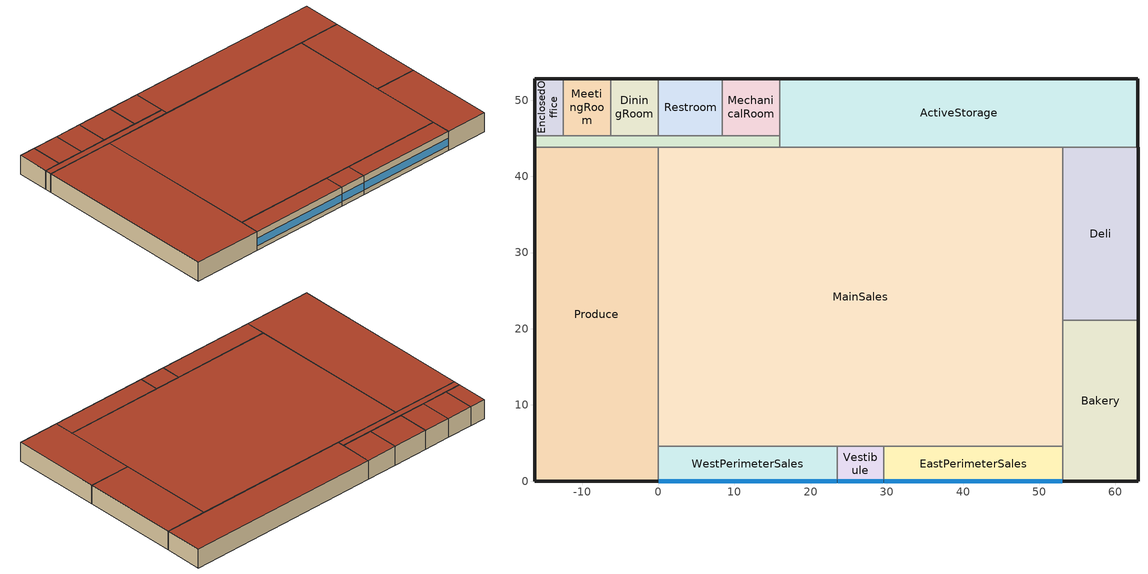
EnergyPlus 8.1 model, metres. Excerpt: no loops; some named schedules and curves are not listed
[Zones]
WestPerimeterSales
 floor ground (WestPerimeterSales Slab Construction): 23.48,0 0,0 0,4.57 23.48,4.57 z0
 wall outside (Mass Ext Wall): 0,0 23.48,0 z0:4.57
 wall to MainSales (Air Wall): 23.48,4.57 0,4.57 z0:4.57
 wall to Vestibule (Air Wall): 23.48,0 23.48,4.57 z0:4.57
 wall to Produce (Air Wall): 0,4.57 0,0 z0:4.57
 window (Window Construction): 0.05,0 23.43,0 z1.1:2.94
 roof outside (IEAD Roof): 0,0 23.48,0 23.48,4.57 0,4.57 z4.57
Bakery
 floor ground (Bakery Slab Construction): 62.96,21.12 62.96,0 53.06,0 53.06,21.12 z0
 wall outside (Mass Ext Wall): 53.06,0 62.96,0 62.96,21.12 z0:4.57
 wall to Deli (Int Wall): 62.96,21.12 53.06,21.12 z0:4.57
 wall to MainSales (Air Wall): 53.06,21.12 53.06,4.57 z0:4.57
 wall to EastPerimeterSales (Air Wall): 53.06,4.57 53.06,0 z0:4.57
 roof outside (IEAD Roof): 62.96,0 62.96,21.12 53.06,21.12 53.06,0 z4.57
Produce
 floor ground (Produce Slab Construction): -16.23,43.82 0,43.82 0,0 -16.23,0 z0
 wall outside (Mass Ext Wall): -16.23,43.82 -16.23,0 0,0 z0:4.57
 wall to Corridor (Int Wall): 0,43.82 -16.23,43.82 z0:4.57
 wall to MainSales (Air Wall): 0,4.57 0,43.82 z0:4.57
 roof outside (IEAD Roof): 0,43.82 -16.23,43.82 -16.23,0 0,0 z4.57
Deli
 floor ground (Deli Slab Construction): 53.06,43.82 62.96,43.82 62.96,21.12 53.06,21.12 z0
 wall outside (Mass Ext Wall): 62.96,21.12 62.96,43.82 z0:4.57
 wall to ActiveStorage (Int Wall): 62.96,43.82 53.06,43.82 z0:4.57
 wall to MainSales (Air Wall): 53.06,43.82 53.06,21.12 z0:4.57
 roof outside (IEAD Roof): 62.96,43.82 53.06,43.82 53.06,21.12 62.96,21.12 z4.57
MainSales
 floor ground (MainSales Slab Construction): 0,4.57 0,43.82 53.06,43.82 53.06,4.57 z0
 wall to ActiveStorage (Int Wall): 53.06,43.82 15.92,43.82 z0:4.57
 wall to EastPerimeterSales (Air Wall): 29.58,4.57 53.06,4.57 z0:4.57
 wall to Vestibule (Air Wall): 23.48,4.57 29.58,4.57 z0:4.57
 wall to Corridor (Int Wall): 15.92,43.82 0,43.82 z0:4.57
 roof outside (IEAD Roof): 0,43.82 0,4.57 53.06,4.57 53.06,43.82 z4.57
Corridor
 floor ground (Corridor Slab Construction): -16.23,43.82 -16.23,45.36 15.92,45.36 15.92,43.82 z0
 wall outside (Mass Ext Wall): -16.23,45.36 -16.23,43.82 z0:4.57
 wall to EnclosedOffice (Int Wall): -12.49,45.36 -16.23,45.36 z0:4.57
 wall to ActiveStorage (Int Wall): 15.92,43.82 15.92,45.36 z0:4.57
 wall to MechanicalRoom (Int Wall): 15.92,45.36 8.43,45.36 z0:4.57
 wall to MeetingRoom (Int Wall): -6.25,45.36 -12.49,45.36 z0:4.57
 wall to DiningRoom (Int Wall): 0,45.36 -6.25,45.36 z0:4.57
 wall to Restroom (Int Wall): 8.43,45.36 0,45.36 z0:4.57
 roof outside (IEAD Roof): -16.23,45.36 -16.23,43.82 15.92,43.82 15.92,45.36 z4.57
Restroom
 floor ground (Restroom Slab Construction): 8.43,52.8 8.43,45.36 0,45.36 0,52.8 z0
 wall outside (Mass Ext Wall): 8.43,52.8 0,52.8 z0:4.57
 wall to MechanicalRoom (Int Wall): 8.43,45.36 8.43,52.8 z0:4.57
 wall to DiningRoom (Int Wall): 0,52.8 0,45.36 z0:4.57
 roof outside (IEAD Roof): 8.43,45.36 8.43,52.8 0,52.8 0,45.36 z4.57
MechanicalRoom
 floor ground (MechanicalRoom Slab Construction): 15.92,45.36 8.43,45.36 8.43,52.8 15.92,52.8 z0
 wall outside (Mass Ext Wall): 15.92,52.8 8.43,52.8 z0:4.57
 wall to ActiveStorage (Int Wall): 15.92,45.36 15.92,52.8 z0:4.57
 roof outside (IEAD Roof): 15.92,45.36 15.92,52.8 8.43,52.8 8.43,45.36 z4.57
Vestibule
 floor ground (Vestibule Slab Construction): 29.58,4.57 29.58,0 23.48,0 23.48,4.57 z0
 wall outside (Mass Ext Wall): 23.48,0 29.58,0 z0:4.57
 wall to EastPerimeterSales (Air Wall): 29.58,0 29.58,4.57 z0:4.57
 window (Window Construction): 23.53,0 29.53,0 z1.1:2.94
 roof outside (IEAD Roof): 29.58,0 29.58,4.57 23.48,4.57 23.48,0 z4.57
EastPerimeterSales
 floor ground (EastPerimeterSales Slab Construction): 53.06,4.57 53.06,0 29.58,0 29.58,4.57 z0
 wall outside (Mass Ext Wall): 29.58,0 53.06,0 z0:4.57
 window (Window Construction): 29.63,0 53.01,0 z1.1:2.94
 roof outside (IEAD Roof): 53.06,0 53.06,4.57 29.58,4.57 29.58,0 z4.57
ActiveStorage
 floor ground (ActiveStorage Slab Construction): 15.92,43.82 15.92,52.8 62.96,52.8 62.96,43.82 z0
 wall outside (Mass Ext Wall): 62.96,43.82 62.96,52.8 15.92,52.8 z0:4.57
 roof outside (IEAD Roof): 15.92,43.82 62.96,43.82 62.96,52.8 15.92,52.8 z4.57
DiningRoom
 floor ground (DiningRoom Slab Construction): 0,52.8 0,45.36 -6.25,45.36 -6.25,52.8 z0
 wall outside (Mass Ext Wall): 0,52.8 -6.25,52.8 z0:4.57
 wall to MeetingRoom (Int Wall): -6.25,52.8 -6.25,45.36 z0:4.57
 roof outside (IEAD Roof): 0,45.36 0,52.8 -6.25,52.8 -6.25,45.36 z4.57
MeetingRoom
 floor ground (MeetingRoom Slab Construction): -12.49,52.8 -6.25,52.8 -6.25,45.36 -12.49,45.36 z0
 wall outside (Mass Ext Wall): -6.25,52.8 -12.49,52.8 z0:4.57
 wall to EnclosedOffice (Int Wall): -12.49,52.8 -12.49,45.36 z0:4.57
 roof outside (IEAD Roof): -6.25,52.8 -12.49,52.8 -12.49,45.36 -6.25,45.36 z4.57
EnclosedOffice
 floor ground (EnclosedOffice Slab Construction): -16.23,45.36 -16.23,52.8 -12.49,52.8 -12.49,45.36 z0
 wall outside (Mass Ext Wall): -12.49,52.8 -16.23,52.8 -16.23,45.36 z0:4.57
 roof outside (IEAD Roof): -16.23,52.8 -16.23,45.36 -12.49,45.36 -12.49,52.8 z4.57
[Building]
Grocery AEDG Model: North Axis {deg}=0; Terrain=City; Loads Convergence Tolerance Value=0.04; Temperature Convergence Tolerance Value {deltaC}=0.2; Solar Distribution=FullInteriorAndExteriorWithReflections; Maximum Number of Warmup Days=25; Minimum Number of Warmup Days=6
[Site:Location]
USA CA-SAN FRANCISCO: Latitude {deg}=37.62; Longitude {deg}=-122.37; Time Zone {hr}=-8; Elevation {m}=5
[Site:GroundTemperature:BuildingSurface]
19.905, 19.922, 19.91, 19.932, 19.949, 20.038, 20.327, 20.062, 20.443, 20.088, 19.986, 19.948
[Site:WaterMainsTemperature]
Calculation Method=CORRELATION; Annual Average Outdoor Air Temperature {C}=13.08; Maximum Difference In Monthly Average Outdoor Air Temperatures {deltaC}=8
[SizingPeriod:DesignDay] Day of Month=21; Humidity Condition Type=Wetbulb; Barometric Pressure {Pa}=101265; Rain Indicator=No; Snow Indicator=No; Daylight Saving Time Indicator=No; Solar Model Indicator=ASHRAEClearSky
Name | Month | Day Type | Maximum Dry-Bulb Temperature {C} | Daily Dry-Bulb Temperature Range {deltaC} | Wetbulb or DewPoint at Maximum Dry-Bulb {C} | Wind Speed {m/s} | Wind Direction {deg} | Sky Clearness
SAN_FRANCISCO Ann Htg 99.6% Condns DB | 1 | WinterDesignDay | 3.2 | 0 | 3.2 | 2.4 | 140 | 0
SAN_FRANCISCO Ann Clg .4% Condns DB=>MWB | 9 | SummerDesignDay | 28.3 | 9 | 17.2 | 5.8 | 310 | 1
SAN_FRANCISCO Ann Clg .4% Condns WB=>MDB | 9 | SummerDesignDay | 25.7 | 9 | 18.4 | 5.8 | 310 | 1
[Construction]
IEAD Roof: Roof Membrane, Roof Insulation, Roof Decking
Mass Ext Wall: 1in Stucco, 8in HW Concrete, Ext Wall Insulation, 1/2in Gypsum
Int Wall: 1/2in Gypsum, 1/2in Gypsum
Air Wall: Air
Interior Furnishings: 6in Wood
Window Construction: Window Material
[Material] Thermal Absorptance=0.9
Name | Roughness | Thickness {m} | Conductivity {W/m-K} | Density {kg/m3} | Specific Heat {J/kg-K} | Solar Absorptance | Visible Absorptance
Roof Membrane | VeryRough | 0.0095 | 0.16 | 1121.29 | 1460 | 0.3 | 0.3
Roof Insulation | MediumRough | 0.209122 | 0.049 | 265 | 836.8 | 0.7 | 0.7
Roof Decking | MediumSmooth | 0.0015 | 45.006 | 7680 | 418.4 | 0.7 | 0.3
1in Stucco | Smooth | 0.0253 | 0.6918 | 1858 | 837 | 0.92 | 0.92
8in HW Concrete | Rough | 0.2032 | 1.311 | 2240 | 836.8 | 0.7 | 0.7
Ext Wall Insulation | MediumRough | 0.0495466 | 0.049 | 265 | 836.8 | 0.7 | 0.7
1/2in Gypsum | Smooth | 0.0127 | 0.16 | 784.9 | 830 | 0.92 | 0.92
6in Wood | MediumSmooth | 0.15 | 0.12 | 540 | 1210 | 0.7 | 0.7
[Material:NoMass]
Air: Roughness=Rough; Thermal Resistance {m2-K/W}=0.207949; Thermal Absorptance=0.9; Solar Absorptance=0.7
[Construction:FfactorGroundFloor] F-Factor {W/m-K}=0.73
Name | Area {m2} | PerimeterExposed {m}
WestPerimeterSales Slab Construction; EastPerimeterSales Slab Construction | 107.35 | 56.1
Bakery Slab Construction | 209.03 | 62.03
Produce Slab Construction | 711.36 | 120.1
Deli Slab Construction | 224.69 | 65.19
MainSales Slab Construction | 2082.38 | 184.61
Corridor Slab Construction | 49.41 | 67.38
Restroom Slab Construction | 62.7 | 31.73
MechanicalRoom Slab Construction | 55.74 | 29.86
Vestibule Slab Construction | 27.87 | 21.33
ActiveStorage Slab Construction | 422.16 | 112.02
DiningRoom Slab Construction; MeetingRoom Slab Construction | 46.45 | 27.36
EnclosedOffice Slab Construction | 27.83 | 22.36
[WindowMaterial:SimpleGlazingSystem]
Window Material: U-Factor {W/m2-K}=2.83913; Solar Heat Gain Coefficient=0.25
[Zone] Type=1; Multiplier=1; Ceiling Height {m}=-9999; Floor Area {m2}=autocalculate; Part of Total Floor Area=Yes
Name | Volume {m3}
WestPerimeterSales | 490.8224
Bakery | 955.6951
Produce | 3252.35
Deli | 1027.32
MainSales | 9520.67
Corridor | 225.9129
Restroom | 286.7018
MechanicalRoom | 254.8459
Vestibule | 127.4258
EastPerimeterSales | 490.8214
ActiveStorage | 1930.15
DiningRoom; MeetingRoom | 212.4074
EnclosedOffice | 127.2611
[InternalMass] Construction=Interior Furnishings
Name | Zone | Surface Area {m2}
WestPerimeterSales Internal Mass | WestPerimeterSales | 214.708
Bakery Internal Mass | Bakery | 418.0644
Produce Internal Mass | Produce | 1422.72
Deli Internal Mass | Deli | 449.3977
MainSales Internal Mass | MainSales | 4164.77
Corridor Internal Mass | Corridor | 98.8246
Restroom Internal Mass | Restroom | 125.4164
MechanicalRoom Internal Mass | MechanicalRoom | 111.4812
Vestibule Internal Mass | Vestibule | 55.7418
EastPerimeterSales Internal Mass | EastPerimeterSales | 214.7075
ActiveStorage Internal Mass | ActiveStorage | 844.3352
DiningRoom Internal Mass | DiningRoom | 92.9166
MeetingRoom Internal Mass | MeetingRoom | 92.9166
EnclosedOffice Internal Mass | EnclosedOffice | 55.6698
[ZoneInfiltration:DesignFlowRate] Schedule=Day_Night_Infiltration_Schedule; Design Flow Rate Calculation Method=Flow/ExteriorWallArea; Flow per Exterior Surface Area {m3/s-m2}=0.0001963; Constant Term Coefficient=1; Temperature Term Coefficient=0; Velocity Term Coefficient=0; Velocity Squared Term Coefficient=0
Name | Zone or ZoneList
WestPerimeterSales_Infiltration | WestPerimeterSales
Bakery_Infiltration | Bakery
Produce_Infiltration | Produce
Deli_Infiltration | Deli
Corridor_Infiltration | Corridor
Restroom_Infiltration | Restroom
MechanicalRoom_Infiltration | MechanicalRoom
Vestibule_Infiltration | Vestibule
EastPerimeterSales_Infiltration | EastPerimeterSales
ActiveStorage_Infiltration | ActiveStorage
DiningRoom_Infiltration | DiningRoom
MeetingRoom_Infiltration | MeetingRoom
EnclosedOffice_Infiltration | EnclosedOffice
[People] Number of People Schedule=BLDG_OCC_SCH; Number of People Calculation Method=People; Fraction Radiant=0.3; Sensible Heat Fraction=AUTOCALCULATE; Activity Level Schedule=ACTIVITY_SCH; Enable ASHRAE 55 Comfort Warnings=No; Mean Radiant Temperature Calculation Type=ZoneAveraged; Work Efficiency Schedule=WORK_EFF_SCH; Clothing Insulation Calculation Method=CLOTHING_SCH; Air Velocity Schedule=AIR_VELO_SCH
Name | Zone or ZoneList | Number of People
WestPerimeterSales People | WestPerimeterSales | 9.2432
Bakery People | Bakery | 17.9977
Produce People | Produce | 61.2483
Deli People | Deli | 19.3466
MainSales People | MainSales | 179.2935
Corridor People | Corridor | 4.2544
Restroom People | Restroom | 5.3992
Vestibule People | Vestibule | 2.3997
EastPerimeterSales People | EastPerimeterSales | 9.2432
ActiveStorage People | ActiveStorage | 15.1558
DiningRoom People | DiningRoom | 35.0063
MeetingRoom People | MeetingRoom | 25.0039
EnclosedOffice People | EnclosedOffice | 1.4975
[Lights] Schedule=BLDG_LIGHT_SCH; Design Level Calculation Method=Watts/Area; Return Air Fraction=0; Fraction Radiant=0.7; Fraction Visible=0.2; Fraction Replaceable=1; Return Air Fraction Calculated from Plenum Temperature=No
Name | Zone or ZoneList | Watts per Zone Floor Area {W/m2}
WestPerimeterSales_Lights | WestPerimeterSales | 15.6077
Bakery_Lights | Bakery | 13.0243
Produce_Lights | Produce | 15.6077
Deli_Lights | Deli | 13.0243
MainSales_Lights | MainSales | 15.6077
Corridor_Lights | Corridor | 6.35071
Restroom_Lights | Restroom | 9.47224
MechanicalRoom_Lights | MechanicalRoom | 4.09029
Vestibule_Lights | Vestibule | 7.10418
EastPerimeterSales_Lights | EastPerimeterSales | 15.6077
ActiveStorage_Lights | ActiveStorage | 5.59723
DiningRoom_Lights | DiningRoom | 6.35071
MeetingRoom_Lights | MeetingRoom | 11.9479
EnclosedOffice_Lights | EnclosedOffice | 11.9479
[ElectricEquipment] Design Level Calculation Method=EquipmentLevel
Name | Zone or ZoneList | Schedule | Design Level {W} | Fraction Latent | Fraction Radiant | Fraction Lost
Bakery_PlugMisc_Equip | Bakery | BLDG_EQUIP_SCH | 31.1603 | 0 | 0.5 | 0
Produce_PlugMisc_Equip | Produce | BLDG_EQUIP_SCH | 401.759 | 0 | 0.5 | 0
Deli_PlugMisc_Equip | Deli | BLDG_EQUIP_SCH | 1997.91 | 0 | 0.5 | 0
MainSales_PlugMisc_Equip | MainSales | BLDG_EQUIP_SCH | 16002.3 | 0 | 0.5 | 0
ActiveStorage_PlugMisc_Equip | ActiveStorage | BLDG_EQUIP_SCH | 1100.27 | 0 | 0.5 | 0
DiningRoom_PlugMisc_Equip | DiningRoom | BLDG_EQUIP_SCH | 1714.2 | 0 | 0.5 | 0
Bakery_Kitchen_Equip | Bakery | Ele Kit Equip Sch | 20543.75 | 0.25 | 0.3 | 0.2
Deli_Kitchen_Equip | Deli | Ele Kit Equip Sch | 20543.75 | 0.25 | 0.3 | 0.2
[GasEquipment] Schedule=Gas Kit Equip Sch; Design Level Calculation Method=EquipmentLevel; Design Level {W}=85452; Fraction Latent=0.1; Fraction Radiant=0.2; Fraction Lost=0.7
Name | Zone or ZoneList
Bakery_Process_Equip | Bakery
Deli_Process_Equip | Deli
[SetpointManager:Scheduled] Control Variable=Temperature
Name | Schedule | Setpoint Node or NodeList
AirSys01 SAT Setpoint | AirSys01_SAT_Sch | AirSys01 Supply Equipment Outlet Node
AirSys02 SAT Setpoint | AirSys02_SAT_Sch | AirSys02 Supply Equipment Outlet Node
AirSys03 SAT Setpoint | AirSys03_SAT_Sch | AirSys03 Supply Equipment Outlet Node
AirSys04 SAT Setpoint | AirSys04_SAT_Sch | AirSys04 Supply Equipment Outlet Node
AirSys05 SAT Setpoint | AirSys05_SAT_Sch | AirSys05 Supply Equipment Outlet Node
AirSys06 SAT Setpoint | AirSys06_SAT_Sch | AirSys06 Supply Equipment Outlet Node
AirSys07 SAT Setpoint | AirSys07_SAT_Sch | AirSys07 Supply Equipment Outlet Node
AirSys08 SAT Setpoint | AirSys08_SAT_Sch | AirSys08 Supply Equipment Outlet Node
AirSys09 SAT Setpoint | AirSys09_SAT_Sch | AirSys09 Supply Equipment Outlet Node
AirSys10 SAT Setpoint | AirSys10_SAT_Sch | AirSys10 Supply Equipment Outlet Node
AirSys11 SAT Setpoint | AirSys11_SAT_Sch | AirSys11 Supply Equipment Outlet Node
AirSys12 SAT Setpoint | AirSys12_SAT_Sch | AirSys12 Supply Equipment Outlet Node
AirSys13 SAT Setpoint | AirSys13_SAT_Sch | AirSys13 Supply Equipment Outlet Node
AirSys14 SAT Setpoint | AirSys14_SAT_Sch | AirSys14 Supply Equipment Outlet Node
[Exterior:Lights]
Exterior Facade Lighting: Schedule=Ext Light Sch; Design Level {W}=10125; Control Option=AstronomicalClock
[Refrigeration:Compressor] Rated Subcooling {deltaC}=0
Name | Refrigeration Compressor Power Curve | Refrigeration Compressor Capacity Curve | Rated Return Gas Temperature {C}
Rack A Compressor 1; Rack A Compressor 2; Rack A Compressor 3; Rack A Compressor 4; Rack A Compressor 5; Rack A Compressor 6; Rack A Compressor 7; Rack A Compressor 8; Rack A Compressor 9; Rack A Compressor 10; Rack A Compressor 11; Rack A Compressor 12; Rack A Compressor 13; Rack A Compressor 14; Rack A Compressor 15; Rack A Compressor 16; Rack A Compressor 17; Rack A Compressor 18; Rack A Compressor 19; Rack A Compressor 20; Rack B Compressor 1; Rack B Compressor 2; Rack B Compressor 3; Rack B Compressor 4; Rack B Compressor 5; Rack B Compressor 6; Rack B Compressor 7; Rack B Compressor 8; Rack B Compressor 9; Rack B Compressor 10; Rack B Compressor 11; Rack B Compressor 12; Rack B Compressor 13; Rack B Compressor 14; Rack B Compressor 15; Rack B Compressor 16; Rack B Compressor 17; Rack B Compressor 18; Rack B Compressor 19; Rack B Compressor 20 | Low Temp Comp Pwr Curve | Low Temp Comp Cap Curve | 22.2
Rack C Compressor 1; Rack C Compressor 2; Rack C Compressor 3; Rack C Compressor 4; Rack C Compressor 5; Rack C Compressor 6; Rack C Compressor 7; Rack C Compressor 8; Rack C Compressor 9; Rack C Compressor 10; Rack C Compressor 11; Rack C Compressor 12; Rack C Compressor 13; Rack C Compressor 14; Rack C Compressor 15; Rack C Compressor 16; Rack C Compressor 17; Rack C Compressor 18; Rack C Compressor 19; Rack C Compressor 20; Rack D Compressor 1; Rack D Compressor 2; Rack D Compressor 3; Rack D Compressor 4; Rack D Compressor 5; Rack D Compressor 6; Rack D Compressor 7; Rack D Compressor 8; Rack D Compressor 9; Rack D Compressor 10; Rack D Compressor 11; Rack D Compressor 12; Rack D Compressor 13; Rack D Compressor 14; Rack D Compressor 15; Rack D Compressor 16; Rack D Compressor 17; Rack D Compressor 18; Rack D Compressor 19; Rack D Compressor 20 | Med Temp Comp Pwr Curve | Med Temp Comp Cap Curve | 10
[Daylighting:Controls] Total Daylighting Reference Points=1; Z-Coordinate of First Reference Point {m}=0.762; Fraction of Zone Controlled by First Reference Point=1; Fraction of Zone Controlled by Second Reference Point=0; Illuminance Setpoint at First Reference Point {lux}=400; Illuminance Setpoint at Second Reference Point {lux}=0; Lighting Control Type=3; Glare Calculation Azimuth Angle of View Direction Clockwise from Zone y-Axis {deg}=180; Maximum Allowable Discomfort Glare Index=20; Minimum Input Power Fraction for Continuous Dimming Control=0.3; Minimum Light Output Fraction for Continuous Dimming Control=0.2; Number of Stepped Control Steps=3; Probability Lighting will be Reset When Needed in Manual Stepped Control=1
Name | X-Coordinate of First Reference Point {m} | Y-Coordinate of First Reference Point {m}
WestPerimeterSales | 8.807 | -0.163
Vestibule | 3.048 | -2.286
EastPerimeterSales | 11.74 | -2.286
[SetpointManager:MixedAir] Control Variable=Temperature
Name | Setpoint Node or NodeList
AirSys01 Clg Coil 2 SAT Mgr | AirSys01 Fan Inlet Node
AirSys02 Clg Coil 2 SAT Mgr | AirSys02 Fan Inlet Node
AirSys03 Clg Coil 2 SAT Mgr | AirSys03 Fan Inlet Node
AirSys04 Clg Coil 2 SAT Mgr | AirSys04 Fan Inlet Node
AirSys05 Clg Coil 2 SAT Mgr | AirSys05 Fan Inlet Node
AirSys06 Clg Coil 2 SAT Mgr | AirSys06 Fan Inlet Node
AirSys07 Clg Coil 2 SAT Mgr | AirSys07 Fan Inlet Node
AirSys08 Clg Coil 2 SAT Mgr | AirSys08 Fan Inlet Node
AirSys09 Clg Coil 2 SAT Mgr | AirSys09 Fan Inlet Node
AirSys10 Clg Coil 2 SAT Mgr | AirSys10 Fan Inlet Node
AirSys11 Clg Coil 2 SAT Mgr | AirSys11 Fan Inlet Node
AirSys12 Clg Coil 2 SAT Mgr | AirSys12 Fan Inlet Node
AirSys13 Clg Coil 2 SAT Mgr | AirSys13 Fan Inlet Node
AirSys14 Clg Coil 2 SAT Mgr | AirSys14 Fan Inlet Node
[EnergyManagementSystem:Sensor]
Name | Output:Variable or Output:Meter Index Key | Output:Variable or Output:Meter
AirSys01_OA_Enth; AirSys02_OA_Enth; AirSys03_OA_Enth; AirSys04_OA_Enth; AirSys05_OA_Enth; AirSys06_OA_Enth; AirSys07_OA_Enth; AirSys08_OA_Enth; AirSys09_OA_Enth; AirSys10_OA_Enth; AirSys11_OA_Enth; AirSys12_OA_Enth; AirSys13_OA_Enth; AirSys14_OA_Enth | Environment | Site Outdoor Air Enthalpy
AirSys01_OA_Tdb; AirSys02_OA_Tdb; AirSys03_OA_Tdb; AirSys04_OA_Tdb; AirSys05_OA_Tdb; AirSys06_OA_Tdb; AirSys07_OA_Tdb; AirSys08_OA_Tdb; AirSys09_OA_Tdb; AirSys10_OA_Tdb; AirSys11_OA_Tdb; AirSys12_OA_Tdb; AirSys13_OA_Tdb; AirSys14_OA_Tdb | Environment | Site Outdoor Air Drybulb Temperature
AirSys01_OA_Pb; AirSys02_OA_Pb; AirSys03_OA_Pb; AirSys04_OA_Pb; AirSys05_OA_Pb; AirSys06_OA_Pb; AirSys07_OA_Pb; AirSys08_OA_Pb; AirSys09_OA_Pb; AirSys10_OA_Pb; AirSys11_OA_Pb; AirSys12_OA_Pb; AirSys13_OA_Pb; AirSys14_OA_Pb | Environment | Site Outdoor Air Barometric Pressure
AirSys01_ClgSetP; AirSys02_ClgSetP; AirSys03_ClgSetP; AirSys04_ClgSetP; AirSys05_ClgSetP; AirSys06_ClgSetP; AirSys07_ClgSetP; AirSys08_ClgSetP; AirSys09_ClgSetP; AirSys10_ClgSetP; AirSys11_ClgSetP; AirSys12_ClgSetP; AirSys13_ClgSetP; AirSys14_ClgSetP | ClgSetP_Sch | Schedule Value
AirSys01_SAT; AirSys02_SAT; AirSys03_SAT; AirSys04_SAT; AirSys05_SAT; AirSys06_SAT; AirSys07_SAT; AirSys08_SAT; AirSys09_SAT; AirSys10_SAT; AirSys11_SAT; AirSys12_SAT; AirSys13_SAT; AirSys14_SAT | VAV SAT Sch | Schedule Value
AirSys01_Econ; AirSys02_Econ; AirSys03_Econ; AirSys04_Econ; AirSys05_Econ; AirSys06_Econ; AirSys07_Econ; AirSys08_Econ; AirSys09_Econ; AirSys10_Econ; AirSys11_Econ; AirSys12_Econ; AirSys13_Econ; AirSys14_Econ | Econ SAT Sch | Schedule Value
OutdoorDB |  | Site Outdoor Air Drybulb Temperature
[EnergyManagementSystem:GlobalVariable]
AirSys01_SAT_Value
AirSys02_SAT_Value
AirSys03_SAT_Value
AirSys04_SAT_Value
AirSys05_SAT_Value
AirSys06_SAT_Value
AirSys07_SAT_Value
AirSys08_SAT_Value
AirSys09_SAT_Value
AirSys10_SAT_Value
AirSys11_SAT_Value
AirSys12_SAT_Value
AirSys13_SAT_Value
AirSys14_SAT_Value
[EnergyManagementSystem:Actuator] Actuated Component Type=Schedule:Compact; Actuated Component Control Type=Schedule Value
Name | Actuated Component Unique
AirSys01_SAT_Sch_Act | AirSys01_SAT_Sch
AirSys01_Fan_Sch_Act | AirSys01_Fan_Sch
WestPerimeterSales_PTAC_Fan_Sch_Act | WestPerimeterSales_PTAC_Fan_Sch
AirSys02_SAT_Sch_Act | AirSys02_SAT_Sch
AirSys02_Fan_Sch_Act | AirSys02_Fan_Sch
Bakery_PTAC_Fan_Sch_Act | Bakery_PTAC_Fan_Sch
AirSys03_SAT_Sch_Act | AirSys03_SAT_Sch
AirSys03_Fan_Sch_Act | AirSys03_Fan_Sch
Produce_PTAC_Fan_Sch_Act | Produce_PTAC_Fan_Sch
AirSys04_SAT_Sch_Act | AirSys04_SAT_Sch
AirSys04_Fan_Sch_Act | AirSys04_Fan_Sch
Deli_PTAC_Fan_Sch_Act | Deli_PTAC_Fan_Sch
AirSys05_SAT_Sch_Act | AirSys05_SAT_Sch
AirSys05_Fan_Sch_Act | AirSys05_Fan_Sch
MainSales_PTAC_Fan_Sch_Act | MainSales_PTAC_Fan_Sch
AirSys06_SAT_Sch_Act | AirSys06_SAT_Sch
AirSys06_Fan_Sch_Act | AirSys06_Fan_Sch
Corridor_PTAC_Fan_Sch_Act | Corridor_PTAC_Fan_Sch
AirSys07_SAT_Sch_Act | AirSys07_SAT_Sch
AirSys07_Fan_Sch_Act | AirSys07_Fan_Sch
Restroom_PTAC_Fan_Sch_Act | Restroom_PTAC_Fan_Sch
AirSys08_SAT_Sch_Act | AirSys08_SAT_Sch
AirSys08_Fan_Sch_Act | AirSys08_Fan_Sch
MechanicalRoom_PTAC_Fan_Sch_Act | MechanicalRoom_PTAC_Fan_Sch
AirSys09_SAT_Sch_Act | AirSys09_SAT_Sch
AirSys09_Fan_Sch_Act | AirSys09_Fan_Sch
Vestibule_PTAC_Fan_Sch_Act | Vestibule_PTAC_Fan_Sch
AirSys10_SAT_Sch_Act | AirSys10_SAT_Sch
AirSys10_Fan_Sch_Act | AirSys10_Fan_Sch
EastPerimeterSales_PTAC_Fan_Sch_Act | EastPerimeterSales_PTAC_Fan_Sch
AirSys11_SAT_Sch_Act | AirSys11_SAT_Sch
AirSys11_Fan_Sch_Act | AirSys11_Fan_Sch
ActiveStorage_PTAC_Fan_Sch_Act | ActiveStorage_PTAC_Fan_Sch
AirSys12_SAT_Sch_Act | AirSys12_SAT_Sch
AirSys12_Fan_Sch_Act | AirSys12_Fan_Sch
DiningRoom_PTAC_Fan_Sch_Act | DiningRoom_PTAC_Fan_Sch
AirSys13_SAT_Sch_Act | AirSys13_SAT_Sch
AirSys13_Fan_Sch_Act | AirSys13_Fan_Sch
MeetingRoom_PTAC_Fan_Sch_Act | MeetingRoom_PTAC_Fan_Sch
AirSys14_SAT_Sch_Act | AirSys14_SAT_Sch
AirSys14_Fan_Sch_Act | AirSys14_Fan_Sch
EnclosedOffice_PTAC_Fan_Sch_Act | EnclosedOffice_PTAC_Fan_Sch
[EnergyManagementSystem:ProgramCallingManager]
AirSys01_Initialize_Globals_Call: BeginNewEnvironment; AirSys01_Initialize_Globals
AirSys01_SAT_Reset_Call: AfterPredictorBeforeHVACManagers; AirSys01_SAT_Reset
AirSys02_Initialize_Globals_Call: BeginNewEnvironment; AirSys02_Initialize_Globals
AirSys02_SAT_Reset_Call: AfterPredictorBeforeHVACManagers; AirSys02_SAT_Reset
AirSys03_Initialize_Globals_Call: BeginNewEnvironment; AirSys03_Initialize_Globals
AirSys03_SAT_Reset_Call: AfterPredictorBeforeHVACManagers; AirSys03_SAT_Reset
AirSys04_Initialize_Globals_Call: BeginNewEnvironment; AirSys04_Initialize_Globals
AirSys04_SAT_Reset_Call: AfterPredictorBeforeHVACManagers; AirSys04_SAT_Reset
AirSys05_Initialize_Globals_Call: BeginNewEnvironment; AirSys05_Initialize_Globals
AirSys05_SAT_Reset_Call: AfterPredictorBeforeHVACManagers; AirSys05_SAT_Reset
AirSys06_Initialize_Globals_Call: BeginNewEnvironment; AirSys06_Initialize_Globals
AirSys06_SAT_Reset_Call: AfterPredictorBeforeHVACManagers; AirSys06_SAT_Reset
AirSys07_Initialize_Globals_Call: BeginNewEnvironment; AirSys07_Initialize_Globals
AirSys07_SAT_Reset_Call: AfterPredictorBeforeHVACManagers; AirSys07_SAT_Reset
AirSys08_Initialize_Globals_Call: BeginNewEnvironment; AirSys08_Initialize_Globals
AirSys08_SAT_Reset_Call: AfterPredictorBeforeHVACManagers; AirSys08_SAT_Reset
AirSys09_Initialize_Globals_Call: BeginNewEnvironment; AirSys09_Initialize_Globals
AirSys09_SAT_Reset_Call: AfterPredictorBeforeHVACManagers; AirSys09_SAT_Reset
AirSys10_Initialize_Globals_Call: BeginNewEnvironment; AirSys10_Initialize_Globals
AirSys10_SAT_Reset_Call: AfterPredictorBeforeHVACManagers; AirSys10_SAT_Reset
AirSys11_Initialize_Globals_Call: BeginNewEnvironment; AirSys11_Initialize_Globals
AirSys11_SAT_Reset_Call: AfterPredictorBeforeHVACManagers; AirSys11_SAT_Reset
AirSys12_Initialize_Globals_Call: BeginNewEnvironment; AirSys12_Initialize_Globals
AirSys12_SAT_Reset_Call: AfterPredictorBeforeHVACManagers; AirSys12_SAT_Reset
AirSys13_Initialize_Globals_Call: BeginNewEnvironment; AirSys13_Initialize_Globals
AirSys13_SAT_Reset_Call: AfterPredictorBeforeHVACManagers; AirSys13_SAT_Reset
AirSys14_Initialize_Globals_Call: BeginNewEnvironment; AirSys14_Initialize_Globals
AirSys14_SAT_Reset_Call: AfterPredictorBeforeHVACManagers; AirSys14_SAT_Reset
Refrig Condenser Follow Outdoor: AfterPredictorBeforeHVACManagers; RefrigCondFollowOA
[EnergyManagementSystem:Program]
AirSys01_Initialize_Globals: SET AirSys01_SAT_Value = AirSys01_SAT
AirSys01_SAT_Reset: IF AirSys01_Heat_Load > 0; SET AirSys01_Fan_Sch_Act = 0; SET WestPerimeterSales_PTAC_Fan_Sch_Act = 1; ELSE; SET AirSys01_Fan_Sch_Act = 1; SET WestPerimeterSales_PTAC_Fan_Sch_Act = 0; IF AirSys01_OA_Tdb > AirSys01_SAT_Value; IF AirSys01_OA_Enth < AirSys01_RA_Enth; SET AirSys01_SAT_Sch_Act = AirSys01_SAT_Econ; SET AirSys01_SAT_Value = AirSys01_SAT_Econ; ENDIF; ELSE; SET AirSys01_Sch_Act = AirSys01_SAT_Value; ENDIF; IF (@TrendSum AirSys01_FanFractionLog 3) < 3 * (AirSys01_MinFlowFraction + 0.01); SET AirSys01_SAT_Sch_Act = AirSys01_SAT + 2.78; SET AirSys01_SAT_Value = AirSys01_SAT + 2.78; ELSE; SET AirSys01_SAT_Sch_Act = AirSys01_SAT_Value; ENDIF; IF WestPerimeterSales_Tdb > (AirSys01_ClgSetP - 1.0); SET AirSys01_SAT_Sch_Act = AirSys01_SAT; SET AirSys01_SAT_Value = AirSys01_SAT; ELSE; SET AirSys01_SAT_Sch_Act = AirSys01_SAT_Value; ENDIF; ENDIF; SET AirSys01_W = @WFnTdbRhPb 23.89 0.6 AirSys01_Pb; SET AirSys01_Tdp = @TdpFnWPb AirSys01_W AirSys01_Pb; SET WestPerimeterSales_W = @WFnTdbRhPb WestPerimeterSales_Tdb WestPerimeterSales_RH/100 AirSys01_Pb; SET WestPerimeterSales_Tdp = @TdpFnWPb WestPerimeterSales_W AirSys01_Pb; IF WestPerimeterSales_Tdp > AirSys01_Tdp; SET AirSys01_SAT_Sch_Act = AirSys01_SAT; SET AirSys01_SAT_Value = AirSys01_SAT; ELSE; SET AirSys01_SAT_Sch_Act = AirSys01_SAT_Value; ENDIF
AirSys02_Initialize_Globals: SET AirSys02_SAT_Value = AirSys02_SAT
AirSys02_SAT_Reset: IF AirSys02_Heat_Load > 0; SET AirSys02_Fan_Sch_Act = 0; SET Bakery_PTAC_Fan_Sch_Act = 1; ELSE; SET AirSys02_Fan_Sch_Act = 1; SET Bakery_PTAC_Fan_Sch_Act = 0; IF AirSys02_OA_Tdb > AirSys02_SAT_Value; IF AirSys02_OA_Enth < AirSys02_RA_Enth; SET AirSys02_SAT_Sch_Act = AirSys02_SAT_Econ; SET AirSys02_SAT_Value = AirSys02_SAT_Econ; ENDIF; ELSE; SET AirSys02_Sch_Act = AirSys02_SAT_Value; ENDIF; IF (@TrendSum AirSys02_FanFractionLog 3) < 3 * (AirSys02_MinFlowFraction + 0.01); SET AirSys02_SAT_Sch_Act = AirSys02_SAT + 2.78; SET AirSys02_SAT_Value = AirSys02_SAT + 2.78; ELSE; SET AirSys02_SAT_Sch_Act = AirSys02_SAT_Value; ENDIF; IF Bakery_Tdb > (AirSys02_ClgSetP - 1.0); SET AirSys02_SAT_Sch_Act = AirSys02_SAT; SET AirSys02_SAT_Value = AirSys02_SAT; ELSE; SET AirSys02_SAT_Sch_Act = AirSys02_SAT_Value; ENDIF; ENDIF; SET AirSys02_W = @WFnTdbRhPb 23.89 0.6 AirSys02_Pb; SET AirSys02_Tdp = @TdpFnWPb AirSys02_W AirSys02_Pb; SET Bakery_W = @WFnTdbRhPb Bakery_Tdb Bakery_RH/100 AirSys02_Pb; SET Bakery_Tdp = @TdpFnWPb Bakery_W AirSys02_Pb; IF Bakery_Tdp > AirSys02_Tdp; SET AirSys02_SAT_Sch_Act = AirSys02_SAT; SET AirSys02_SAT_Value = AirSys02_SAT; ELSE; SET AirSys02_SAT_Sch_Act = AirSys02_SAT_Value; ENDIF
AirSys03_Initialize_Globals: SET AirSys03_SAT_Value = AirSys03_SAT
AirSys03_SAT_Reset: IF AirSys03_Heat_Load > 0; SET AirSys03_Fan_Sch_Act = 0; SET Produce_PTAC_Fan_Sch_Act = 1; ELSE; SET AirSys03_Fan_Sch_Act = 1; SET Produce_PTAC_Fan_Sch_Act = 0; IF AirSys03_OA_Tdb > AirSys03_SAT_Value; IF AirSys03_OA_Enth < AirSys03_RA_Enth; SET AirSys03_SAT_Sch_Act = AirSys03_SAT_Econ; SET AirSys03_SAT_Value = AirSys03_SAT_Econ; ENDIF; ELSE; SET AirSys03_Sch_Act = AirSys03_SAT_Value; ENDIF; IF (@TrendSum AirSys03_FanFractionLog 3) < 3 * (AirSys03_MinFlowFraction + 0.01); SET AirSys03_SAT_Sch_Act = AirSys03_SAT + 2.78; SET AirSys03_SAT_Value = AirSys03_SAT + 2.78; ELSE; SET AirSys03_SAT_Sch_Act = AirSys03_SAT_Value; ENDIF; IF Produce_Tdb > (AirSys03_ClgSetP - 1.0); SET AirSys03_SAT_Sch_Act = AirSys03_SAT; SET AirSys03_SAT_Value = AirSys03_SAT; ELSE; SET AirSys03_SAT_Sch_Act = AirSys03_SAT_Value; ENDIF; ENDIF; SET AirSys03_W = @WFnTdbRhPb 23.89 0.6 AirSys03_Pb; SET AirSys03_Tdp = @TdpFnWPb AirSys03_W AirSys03_Pb; SET Produce_W = @WFnTdbRhPb Produce_Tdb Produce_RH/100 AirSys03_Pb; SET Produce_Tdp = @TdpFnWPb Produce_W AirSys03_Pb; IF Produce_Tdp > AirSys03_Tdp; SET AirSys03_SAT_Sch_Act = AirSys03_SAT; SET AirSys03_SAT_Value = AirSys03_SAT; ELSE; SET AirSys03_SAT_Sch_Act = AirSys03_SAT_Value; ENDIF
AirSys04_Initialize_Globals: SET AirSys04_SAT_Value = AirSys04_SAT
AirSys04_SAT_Reset: IF AirSys04_Heat_Load > 0; SET AirSys04_Fan_Sch_Act = 0; SET Deli_PTAC_Fan_Sch_Act = 1; ELSE; SET AirSys04_Fan_Sch_Act = 1; SET Deli_PTAC_Fan_Sch_Act = 0; IF AirSys04_OA_Tdb > AirSys04_SAT_Value; IF AirSys04_OA_Enth < AirSys04_RA_Enth; SET AirSys04_SAT_Sch_Act = AirSys04_SAT_Econ; SET AirSys04_SAT_Value = AirSys04_SAT_Econ; ENDIF; ELSE; SET AirSys04_Sch_Act = AirSys04_SAT_Value; ENDIF; IF (@TrendSum AirSys04_FanFractionLog 3) < 3 * (AirSys04_MinFlowFraction + 0.01); SET AirSys04_SAT_Sch_Act = AirSys04_SAT + 2.78; SET AirSys04_SAT_Value = AirSys04_SAT + 2.78; ELSE; SET AirSys04_SAT_Sch_Act = AirSys04_SAT_Value; ENDIF; IF Deli_Tdb > (AirSys04_ClgSetP - 1.0); SET AirSys04_SAT_Sch_Act = AirSys04_SAT; SET AirSys04_SAT_Value = AirSys04_SAT; ELSE; SET AirSys04_SAT_Sch_Act = AirSys04_SAT_Value; ENDIF; ENDIF; SET AirSys04_W = @WFnTdbRhPb 23.89 0.6 AirSys04_Pb; SET AirSys04_Tdp = @TdpFnWPb AirSys04_W AirSys04_Pb; SET Deli_W = @WFnTdbRhPb Deli_Tdb Deli_RH/100 AirSys04_Pb; SET Deli_Tdp = @TdpFnWPb Deli_W AirSys04_Pb; IF Deli_Tdp > AirSys04_Tdp; SET AirSys04_SAT_Sch_Act = AirSys04_SAT; SET AirSys04_SAT_Value = AirSys04_SAT; ELSE; SET AirSys04_SAT_Sch_Act = AirSys04_SAT_Value; ENDIF
AirSys05_Initialize_Globals: SET AirSys05_SAT_Value = AirSys05_SAT
AirSys05_SAT_Reset: IF AirSys05_Heat_Load > 0; SET AirSys05_Fan_Sch_Act = 0; SET MainSales_PTAC_Fan_Sch_Act = 1; ELSE; SET AirSys05_Fan_Sch_Act = 1; SET MainSales_PTAC_Fan_Sch_Act = 0; IF AirSys05_OA_Tdb > AirSys05_SAT_Value; IF AirSys05_OA_Enth < AirSys05_RA_Enth; SET AirSys05_SAT_Sch_Act = AirSys05_SAT_Econ; SET AirSys05_SAT_Value = AirSys05_SAT_Econ; ENDIF; ELSE; SET AirSys05_Sch_Act = AirSys05_SAT_Value; ENDIF; IF (@TrendSum AirSys05_FanFractionLog 3) < 3 * (AirSys05_MinFlowFraction + 0.01); SET AirSys05_SAT_Sch_Act = AirSys05_SAT + 2.78; SET AirSys05_SAT_Value = AirSys05_SAT + 2.78; ELSE; SET AirSys05_SAT_Sch_Act = AirSys05_SAT_Value; ENDIF; IF MainSales_Tdb > (AirSys05_ClgSetP - 1.0); SET AirSys05_SAT_Sch_Act = AirSys05_SAT; SET AirSys05_SAT_Value = AirSys05_SAT; ELSE; SET AirSys05_SAT_Sch_Act = AirSys05_SAT_Value; ENDIF; ENDIF; SET AirSys05_W = @WFnTdbRhPb 23.89 0.6 AirSys05_Pb; SET AirSys05_Tdp = @TdpFnWPb AirSys05_W AirSys05_Pb; SET MainSales_W = @WFnTdbRhPb MainSales_Tdb MainSales_RH/100 AirSys05_Pb; SET MainSales_Tdp = @TdpFnWPb MainSales_W AirSys05_Pb; IF MainSales_Tdp > AirSys05_Tdp; SET AirSys05_SAT_Sch_Act = AirSys05_SAT; SET AirSys05_SAT_Value = AirSys05_SAT; ELSE; SET AirSys05_SAT_Sch_Act = AirSys05_SAT_Value; ENDIF
AirSys06_Initialize_Globals: SET AirSys06_SAT_Value = AirSys06_SAT
AirSys06_SAT_Reset: IF AirSys06_Heat_Load > 0; SET AirSys06_Fan_Sch_Act = 0; SET Corridor_PTAC_Fan_Sch_Act = 1; ELSE; SET AirSys06_Fan_Sch_Act = 1; SET Corridor_PTAC_Fan_Sch_Act = 0; IF AirSys06_OA_Tdb > AirSys06_SAT_Value; IF AirSys06_OA_Enth < AirSys06_RA_Enth; SET AirSys06_SAT_Sch_Act = AirSys06_SAT_Econ; SET AirSys06_SAT_Value = AirSys06_SAT_Econ; ENDIF; ELSE; SET AirSys06_Sch_Act = AirSys06_SAT_Value; ENDIF; IF (@TrendSum AirSys06_FanFractionLog 3) < 3 * (AirSys06_MinFlowFraction + 0.01); SET AirSys06_SAT_Sch_Act = AirSys06_SAT + 2.78; SET AirSys06_SAT_Value = AirSys06_SAT + 2.78; ELSE; SET AirSys06_SAT_Sch_Act = AirSys06_SAT_Value; ENDIF; IF Corridor_Tdb > (AirSys06_ClgSetP - 1.0); SET AirSys06_SAT_Sch_Act = AirSys06_SAT; SET AirSys06_SAT_Value = AirSys06_SAT; ELSE; SET AirSys06_SAT_Sch_Act = AirSys06_SAT_Value; ENDIF; ENDIF; SET AirSys06_W = @WFnTdbRhPb 23.89 0.6 AirSys06_Pb; SET AirSys06_Tdp = @TdpFnWPb AirSys06_W AirSys06_Pb; SET Corridor_W = @WFnTdbRhPb Corridor_Tdb Corridor_RH/100 AirSys06_Pb; SET Corridor_Tdp = @TdpFnWPb Corridor_W AirSys06_Pb; IF Corridor_Tdp > AirSys06_Tdp; SET AirSys06_SAT_Sch_Act = AirSys06_SAT; SET AirSys06_SAT_Value = AirSys06_SAT; ELSE; SET AirSys06_SAT_Sch_Act = AirSys06_SAT_Value; ENDIF
AirSys07_Initialize_Globals: SET AirSys07_SAT_Value = AirSys07_SAT
AirSys07_SAT_Reset: IF AirSys07_Heat_Load > 0; SET AirSys07_Fan_Sch_Act = 0; SET Restroom_PTAC_Fan_Sch_Act = 1; ELSE; SET AirSys07_Fan_Sch_Act = 1; SET Restroom_PTAC_Fan_Sch_Act = 0; IF AirSys07_OA_Tdb > AirSys07_SAT_Value; IF AirSys07_OA_Enth < AirSys07_RA_Enth; SET AirSys07_SAT_Sch_Act = AirSys07_SAT_Econ; SET AirSys07_SAT_Value = AirSys07_SAT_Econ; ENDIF; ELSE; SET AirSys07_Sch_Act = AirSys07_SAT_Value; ENDIF; IF (@TrendSum AirSys07_FanFractionLog 3) < 3 * (AirSys07_MinFlowFraction + 0.01); SET AirSys07_SAT_Sch_Act = AirSys07_SAT + 2.78; SET AirSys07_SAT_Value = AirSys07_SAT + 2.78; ELSE; SET AirSys07_SAT_Sch_Act = AirSys07_SAT_Value; ENDIF; IF Restroom_Tdb > (AirSys07_ClgSetP - 1.0); SET AirSys07_SAT_Sch_Act = AirSys07_SAT; SET AirSys07_SAT_Value = AirSys07_SAT; ELSE; SET AirSys07_SAT_Sch_Act = AirSys07_SAT_Value; ENDIF; ENDIF; SET AirSys07_W = @WFnTdbRhPb 23.89 0.6 AirSys07_Pb; SET AirSys07_Tdp = @TdpFnWPb AirSys07_W AirSys07_Pb; SET Restroom_W = @WFnTdbRhPb Restroom_Tdb Restroom_RH/100 AirSys07_Pb; SET Restroom_Tdp = @TdpFnWPb Restroom_W AirSys07_Pb; IF Restroom_Tdp > AirSys07_Tdp; SET AirSys07_SAT_Sch_Act = AirSys07_SAT; SET AirSys07_SAT_Value = AirSys07_SAT; ELSE; SET AirSys07_SAT_Sch_Act = AirSys07_SAT_Value; ENDIF
AirSys08_Initialize_Globals: SET AirSys08_SAT_Value = AirSys08_SAT
AirSys08_SAT_Reset: IF AirSys08_Heat_Load > 0; SET AirSys08_Fan_Sch_Act = 0; SET MechanicalRoom_PTAC_Fan_Sch_Act = 1; ELSE; SET AirSys08_Fan_Sch_Act = 1; SET MechanicalRoom_PTAC_Fan_Sch_Act = 0; IF AirSys08_OA_Tdb > AirSys08_SAT_Value; IF AirSys08_OA_Enth < AirSys08_RA_Enth; SET AirSys08_SAT_Sch_Act = AirSys08_SAT_Econ; SET AirSys08_SAT_Value = AirSys08_SAT_Econ; ENDIF; ELSE; SET AirSys08_Sch_Act = AirSys08_SAT_Value; ENDIF; IF (@TrendSum AirSys08_FanFractionLog 3) < 3 * (AirSys08_MinFlowFraction + 0.01); SET AirSys08_SAT_Sch_Act = AirSys08_SAT + 2.78; SET AirSys08_SAT_Value = AirSys08_SAT + 2.78; ELSE; SET AirSys08_SAT_Sch_Act = AirSys08_SAT_Value; ENDIF; IF MechanicalRoom_Tdb > (AirSys08_ClgSetP - 1.0); SET AirSys08_SAT_Sch_Act = AirSys08_SAT; SET AirSys08_SAT_Value = AirSys08_SAT; ELSE; SET AirSys08_SAT_Sch_Act = AirSys08_SAT_Value; ENDIF; ENDIF; SET AirSys08_W = @WFnTdbRhPb 23.89 0.6 AirSys08_Pb; SET AirSys08_Tdp = @TdpFnWPb AirSys08_W AirSys08_Pb; SET MechanicalRoom_W = @WFnTdbRhPb MechanicalRoom_Tdb MechanicalRoom_RH/100 AirSys08_Pb; SET MechanicalRoom_Tdp = @TdpFnWPb MechanicalRoom_W AirSys08_Pb; IF MechanicalRoom_Tdp > AirSys08_Tdp; SET AirSys08_SAT_Sch_Act = AirSys08_SAT; SET AirSys08_SAT_Value = AirSys08_SAT; ELSE; SET AirSys08_SAT_Sch_Act = AirSys08_SAT_Value; ENDIF
AirSys09_Initialize_Globals: SET AirSys09_SAT_Value = AirSys09_SAT
AirSys09_SAT_Reset: IF AirSys09_Heat_Load > 0; SET AirSys09_Fan_Sch_Act = 0; SET Vestibule_PTAC_Fan_Sch_Act = 1; ELSE; SET AirSys09_Fan_Sch_Act = 1; SET Vestibule_PTAC_Fan_Sch_Act = 0; IF AirSys09_OA_Tdb > AirSys09_SAT_Value; IF AirSys09_OA_Enth < AirSys09_RA_Enth; SET AirSys09_SAT_Sch_Act = AirSys09_SAT_Econ; SET AirSys09_SAT_Value = AirSys09_SAT_Econ; ENDIF; ELSE; SET AirSys09_Sch_Act = AirSys09_SAT_Value; ENDIF; IF (@TrendSum AirSys09_FanFractionLog 3) < 3 * (AirSys09_MinFlowFraction + 0.01); SET AirSys09_SAT_Sch_Act = AirSys09_SAT + 2.78; SET AirSys09_SAT_Value = AirSys09_SAT + 2.78; ELSE; SET AirSys09_SAT_Sch_Act = AirSys09_SAT_Value; ENDIF; IF Vestibule_Tdb > (AirSys09_ClgSetP - 1.0); SET AirSys09_SAT_Sch_Act = AirSys09_SAT; SET AirSys09_SAT_Value = AirSys09_SAT; ELSE; SET AirSys09_SAT_Sch_Act = AirSys09_SAT_Value; ENDIF; ENDIF; SET AirSys09_W = @WFnTdbRhPb 23.89 0.6 AirSys09_Pb; SET AirSys09_Tdp = @TdpFnWPb AirSys09_W AirSys09_Pb; SET Vestibule_W = @WFnTdbRhPb Vestibule_Tdb Vestibule_RH/100 AirSys09_Pb; SET Vestibule_Tdp = @TdpFnWPb Vestibule_W AirSys09_Pb; IF Vestibule_Tdp > AirSys09_Tdp; SET AirSys09_SAT_Sch_Act = AirSys09_SAT; SET AirSys09_SAT_Value = AirSys09_SAT; ELSE; SET AirSys09_SAT_Sch_Act = AirSys09_SAT_Value; ENDIF
AirSys10_Initialize_Globals: SET AirSys10_SAT_Value = AirSys10_SAT
AirSys10_SAT_Reset: IF AirSys10_Heat_Load > 0; SET AirSys10_Fan_Sch_Act = 0; SET EastPerimeterSales_PTAC_Fan_Sch_Act = 1; ELSE; SET AirSys10_Fan_Sch_Act = 1; SET EastPerimeterSales_PTAC_Fan_Sch_Act = 0; IF AirSys10_OA_Tdb > AirSys10_SAT_Value; IF AirSys10_OA_Enth < AirSys10_RA_Enth; SET AirSys10_SAT_Sch_Act = AirSys10_SAT_Econ; SET AirSys10_SAT_Value = AirSys10_SAT_Econ; ENDIF; ELSE; SET AirSys10_Sch_Act = AirSys10_SAT_Value; ENDIF; IF (@TrendSum AirSys10_FanFractionLog 3) < 3 * (AirSys10_MinFlowFraction + 0.01); SET AirSys10_SAT_Sch_Act = AirSys10_SAT + 2.78; SET AirSys10_SAT_Value = AirSys10_SAT + 2.78; ELSE; SET AirSys10_SAT_Sch_Act = AirSys10_SAT_Value; ENDIF; IF EastPerimeterSales_Tdb > (AirSys10_ClgSetP - 1.0); SET AirSys10_SAT_Sch_Act = AirSys10_SAT; SET AirSys10_SAT_Value = AirSys10_SAT; ELSE; SET AirSys10_SAT_Sch_Act = AirSys10_SAT_Value; ENDIF; ENDIF; SET AirSys10_W = @WFnTdbRhPb 23.89 0.6 AirSys10_Pb; SET AirSys10_Tdp = @TdpFnWPb AirSys10_W AirSys10_Pb; SET EastPerimeterSales_W = @WFnTdbRhPb EastPerimeterSales_Tdb EastPerimeterSales_RH/100 AirSys10_Pb; SET EastPerimeterSales_Tdp = @TdpFnWPb EastPerimeterSales_W AirSys10_Pb; IF EastPerimeterSales_Tdp > AirSys10_Tdp; SET AirSys10_SAT_Sch_Act = AirSys10_SAT; SET AirSys10_SAT_Value = AirSys10_SAT; ELSE; SET AirSys10_SAT_Sch_Act = AirSys10_SAT_Value; ENDIF
AirSys11_Initialize_Globals: SET AirSys11_SAT_Value = AirSys11_SAT
AirSys11_SAT_Reset: IF AirSys11_Heat_Load > 0; SET AirSys11_Fan_Sch_Act = 0; SET ActiveStorage_PTAC_Fan_Sch_Act = 1; ELSE; SET AirSys11_Fan_Sch_Act = 1; SET ActiveStorage_PTAC_Fan_Sch_Act = 0; IF AirSys11_OA_Tdb > AirSys11_SAT_Value; IF AirSys11_OA_Enth < AirSys11_RA_Enth; SET AirSys11_SAT_Sch_Act = AirSys11_SAT_Econ; SET AirSys11_SAT_Value = AirSys11_SAT_Econ; ENDIF; ELSE; SET AirSys11_Sch_Act = AirSys11_SAT_Value; ENDIF; IF (@TrendSum AirSys11_FanFractionLog 3) < 3 * (AirSys11_MinFlowFraction + 0.01); SET AirSys11_SAT_Sch_Act = AirSys11_SAT + 2.78; SET AirSys11_SAT_Value = AirSys11_SAT + 2.78; ELSE; SET AirSys11_SAT_Sch_Act = AirSys11_SAT_Value; ENDIF; IF ActiveStorage_Tdb > (AirSys11_ClgSetP - 1.0); SET AirSys11_SAT_Sch_Act = AirSys11_SAT; SET AirSys11_SAT_Value = AirSys11_SAT; ELSE; SET AirSys11_SAT_Sch_Act = AirSys11_SAT_Value; ENDIF; ENDIF; SET AirSys11_W = @WFnTdbRhPb 23.89 0.6 AirSys11_Pb; SET AirSys11_Tdp = @TdpFnWPb AirSys11_W AirSys11_Pb; SET ActiveStorage_W = @WFnTdbRhPb ActiveStorage_Tdb ActiveStorage_RH/100 AirSys11_Pb; SET ActiveStorage_Tdp = @TdpFnWPb ActiveStorage_W AirSys11_Pb; IF ActiveStorage_Tdp > AirSys11_Tdp; SET AirSys11_SAT_Sch_Act = AirSys11_SAT; SET AirSys11_SAT_Value = AirSys11_SAT; ELSE; SET AirSys11_SAT_Sch_Act = AirSys11_SAT_Value; ENDIF
AirSys12_Initialize_Globals: SET AirSys12_SAT_Value = AirSys12_SAT
[Schedule:Compact]
BLDG_LIGHT_SCH: Through: 12/31, For: Weekdays, Until: 06:00, 0.05, Until: 08:00, 0.2, Until: 09:00, 0.5, Until: 18:00, 0.9, Until: 20:00, 0.6, Until: 21:00, 0.5, Until: 22:00, 0.2, Until: 24:00, 0.05, For: Saturday, Until: 06:00, 0.05, Until: 08:00, 0.1, Until: 09:00, 0.3, Until: 10:00, 0.6, Until: 18:00, 0.9, Until: 19:00, 0.5, Until: 21:00, 0.3, Until: 22:00, 0.1, Until: 24:00, 0.05, For: SummerDesignDay, Until: 24:00, 1, For: WinterDesignDay, Until: 24:00, 0, For: Sunday Holidays AllOtherDays, Until: 06:00, 0.05, Until: 10:00, 0.1, Until: 12:00, 0.4, Until: 17:00, 0.6, Until: 18:00, 0.4, Until: 22:00, 0.2, Until: 24:00, 0.05
BLDG_OCC_SCH: Through: 12/31, For: Weekdays, Until: 06:00, 0, Until: 08:00, 0.1, Until: 09:00, 0.2, Until: 11:00, 0.5, Until: 15:00, 0.7, Until: 16:00, 0.8, Until: 17:00, 0.7, Until: 19:00, 0.5, Until: 22:00, 0.3, Until: 24:00, 0, For: SummerDesignDay, Until: 24:00, 1, For: Saturday, Until: 06:00, 0, Until: 08:00, 0.1, Until: 09:00, 0.2, Until: 10:00, 0.5, Until: 11:00, 0.6, Until: 17:00, 0.8, Until: 18:00, 0.6, Until: 21:00, 0.2, Until: 22:00, 0.1, Until: 24:00, 0, For: WinterDesignDay, Until: 24:00, 0, For: Sunday Holidays AllOtherDays, Until: 06:00, 0, Until: 10:00, 0.1, Until: 12:00, 0.2, Until: 17:00, 0.4, Until: 18:00, 0.2, Until: 22:00, 0.1, Until: 24:00, 0
BLDG_EQUIP_SCH: Through: 12/31, For: Weekdays, Until: 06:00, 0.05, Until: 08:00, 0.4, Until: 09:00, 0.7, Until: 18:00, 0.9, Until: 20:00, 0.8, Until: 21:00, 0.7, Until: 22:00, 0.4, Until: 24:00, 0.05, For: Saturday, Until: 06:00, 0.05, Until: 08:00, 0.3, Until: 09:00, 0.5, Until: 10:00, 0.8, Until: 18:00, 0.9, Until: 19:00, 0.7, Until: 21:00, 0.5, Until: 22:00, 0.3, Until: 24:00, 0.05, For: SummerDesignDay, Until: 24:00, 1, For: WinterDesignDay, Until: 24:00, 0, For: Sunday Holidays AllOtherDays, Until: 06:00, 0.05, Until: 10:00, 0.3, Until: 12:00, 0.6, Until: 17:00, 0.8, Until: 18:00, 0.6, Until: 22:00, 0.4, Until: 24:00, 0.05
ACTIVITY_SCH: Through: 12/31, For: AllDays, Until: 24:00, 120
WORK_EFF_SCH: Through: 12/31, For: AllDays, Until: 24:00, 0
AIR_VELO_SCH: Through: 12/31, For: AllDays, Until: 24:00, 0.2
CLOTHING_SCH: Through: 04/30, For: AllDays, Until: 24:00, 1, Through: 09/30, For: AllDays, Until: 24:00, 0.5, Through: 12/31, For: AllDays, Until: 24:00, 1
Day_Night_Infiltration_Schedule: Through: 12/31, For: Weekdays SummerDesignDay, Until: 06:00, 1, Until: 22:00, 0.32, Until: 24:00, 1, For: Saturday, Until: 06:00, 1, Until: 22:00, 0.32, Until: 24:00, 1, For: WinterDesignDay, Until: 24:00, 0.32, For: Sunday Holidays AllOtherDays, Until: 06:00, 1, Until: 22:00, 0.32, Until: 24:00, 1
Ele Kit Equip Sch: Through: 12/31, For: WinterDesignDay, Until: 24:00, 0, For: AllOtherDays, Until: 06:00, 0.25, Until: 08:00, 0.95, Until: 10:00, 0.62, Until: 11:00, 0.72, Until: 12:00, 1, Until: 13:00, 0.9, Until: 14:00, 0.4, Until: 15:00, 0.31, Until: 24:00, 0.25
Gas Kit Equip Sch: Through: 12/31, For: WinterDesignDay, Until: 24:00, 0, For: AllOtherDays, Until: 03:00, 0.01, Until: 06:00, 0.3, Until: 07:00, 1, Until: 08:00, 0.72, Until: 10:00, 0.36, Until: 11:00, 0.83, Until: 13:00, 0.94, Until: 24:00, 0.01
Ext Light Sch: Through: 12/31, For: AllDays, Until: 06:00, 0.25, Until: 24:00, 1
